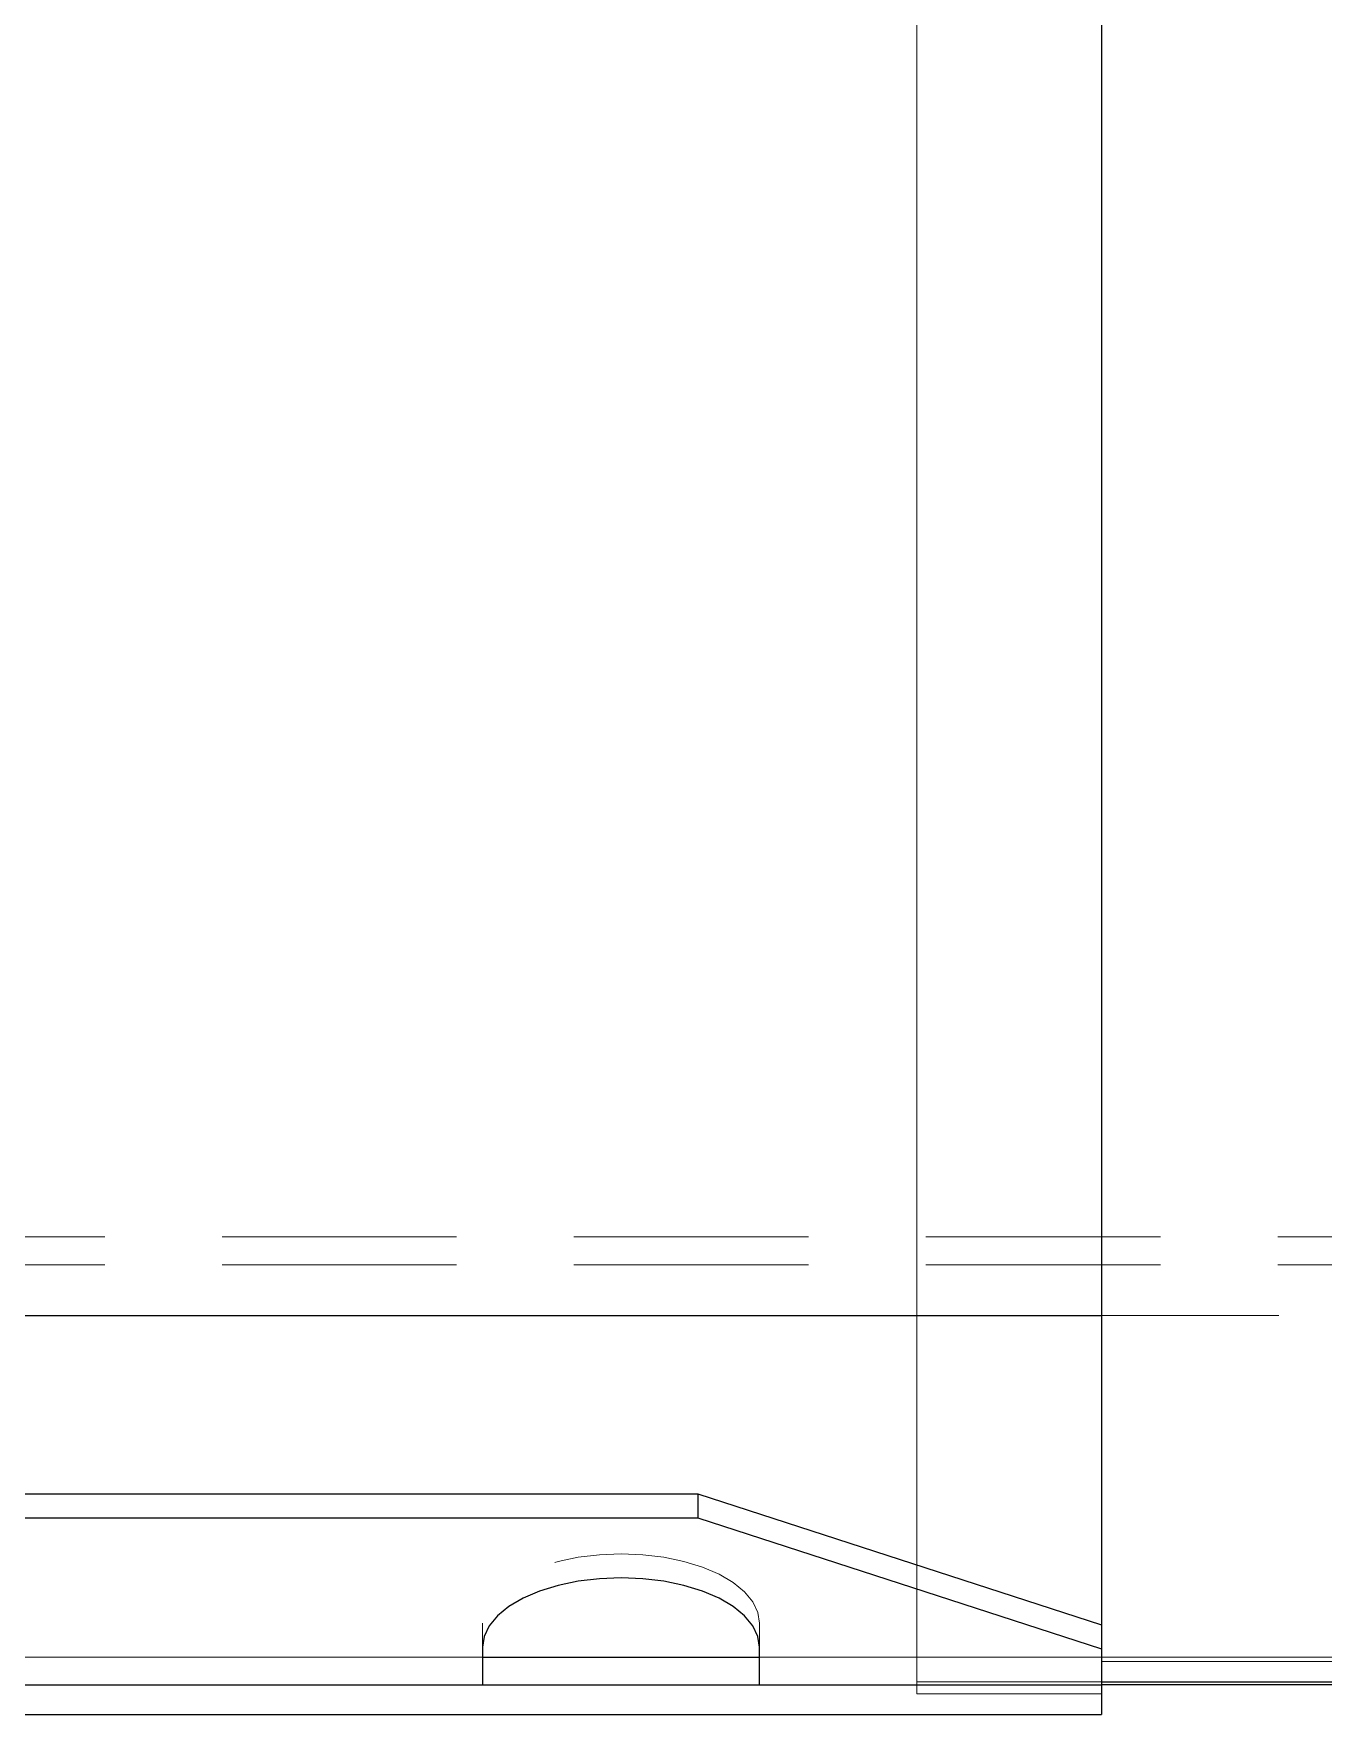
# Model space of a CAD drawing. Header units: millimetres. Extents: x 126 to 938, y 244 to 707.
# Drawn here: x 836.18 to 843.16, y 544.3 to 553.4 of the extents above; entities that cross this region are included whole.
import ezdxf

# ---------------------------------------------------------------- set-up
doc = ezdxf.new("R2010")
doc.units = ezdxf.units.MM
doc.linetypes.add('HIDDEN', pattern=[1.905, 1.27, -0.635])

msp = doc.modelspace()

# ---------------------------------------------------------------- linework, layer by layer
at = {"color": 7, "linetype": 'HIDDEN', "lineweight": 18}
for p, q in [((840.9622, 579.1937), (840.9622, 544.4147)), ((841.9622, 579.1937), (841.9622, 544.4147)), ((840.9622, 544.4797), (840.9622, 579.1287)), ((841.9622, 544.4797), (841.9622, 579.1287)), ((841.9622, 544.5897), (841.9622, 579.0187)), ((821.9622, 546.8892), (853.5222, 546.8892)), ((821.9622, 546.8892), (854.0372, 546.8892)), ((821.9622, 546.7392), (853.5222, 546.7392)), ((821.9622, 546.7392), (854.0372, 546.7392)), ((821.9622, 546.4642), (841.9622, 546.4642)), ((828.3183, 546.4642), (853.5222, 546.4642)), ((828.3183, 546.4642), (854.0372, 546.4642)), ((841.9622, 546.4642), (841.9622, 544.4642)), ((838.6122, 544.798), (838.6122, 544.668)), ((838.6122, 544.798), (838.6122, 544.6142)), ((840.1122, 544.798), (840.1122, 544.668)), ((840.1122, 544.6142), (840.1122, 544.798)), ((841.9622, 544.6142), (841.9622, 544.7885)), ((841.9622, 544.7885), (841.9622, 544.6142)), ((821.9622, 544.6142), (841.9622, 544.6142)), ((821.9622, 544.6142), (854.0372, 544.6142)), ((825.5122, 544.6142), (838.6122, 544.6142)), ((828.3183, 544.6142), (854.0372, 544.6142)), ((838.6122, 544.6142), (838.6122, 544.4642)), ((840.1122, 544.6142), (840.1122, 544.4642)), ((840.1122, 544.6142), (841.9622, 544.6142)), ((841.9622, 544.5897), (847.2077, 544.5897)), ((841.9622, 544.4797), (841.9622, 544.5897)), ((849.5227, 544.5897), (841.9622, 544.5897)), ((821.9622, 544.4642), (841.9622, 544.4642)), ((821.9622, 544.4642), (841.9622, 544.4642)), ((821.9622, 544.4642), (854.0372, 544.4642)), ((840.9622, 544.4797), (841.9622, 544.4797)), ((840.9622, 544.4797), (853.5222, 544.4797)), ((840.9622, 544.4147), (840.9622, 544.4797)), ((840.9622, 544.4147), (841.9622, 544.4147)), ((840.9622, 544.4147), (841.9622, 544.4147)), ((841.9622, 544.4797), (849.5227, 544.4797)), ((849.5227, 544.4797), (841.9622, 544.4797)), ((841.9622, 544.4147), (841.9622, 544.4642)), ((841.9622, 544.3042), (841.9622, 544.4642)), ((821.9622, 544.3042), (841.9622, 544.3042))]:
    msp.add_line(p, q, dxfattribs=at)
at = {"color": 7, "linetype": 'Continuous', "lineweight": 25}
for p, q in [((841.9622, 577.1442), (841.9622, 546.4642)), ((821.9622, 546.4642), (841.9622, 546.4642)), ((841.9622, 546.4642), (841.9622, 544.7885)), ((824.1472, 545.498), (839.7772, 545.498)), ((839.7772, 545.498), (839.7772, 545.3681)), ((839.7772, 545.498), (841.9622, 544.7885)), ((824.1472, 545.3681), (839.7772, 545.3681)), ((839.7772, 545.3681), (841.9622, 544.6586)), ((841.9622, 544.7885), (841.9622, 544.6586)), ((838.6122, 544.668), (838.6122, 544.4642)), ((840.1122, 544.4642), (840.1122, 544.668)), ((838.6122, 544.6142), (840.1122, 544.6142)), ((841.9622, 544.6586), (841.9622, 544.4642)), ((825.5122, 544.4642), (838.6122, 544.4642)), ((838.6122, 544.4642), (840.1122, 544.4642)), ((840.1122, 544.4642), (841.9622, 544.4642)), ((841.9622, 544.4797), (849.5227, 544.4797)), ((841.9622, 544.4642), (841.9622, 544.3042)), ((854.0372, 544.4642), (841.9622, 544.4642)), ((821.9622, 544.3042), (841.9622, 544.3042))]:
    msp.add_line(p, q, dxfattribs=at)
at = {"color": 7, "linetype": 'HIDDEN', "lineweight": 18, "flags": 128}
msp.add_lwpolyline([(840.1122, 544.798), (840.1029, 544.8566), (840.0755, 544.9138), (840.0304, 544.9682), (839.9689, 545.0184), (839.8925, 545.0631), (839.803, 545.1013), (839.7027, 545.1321), (839.5939, 545.1546), (839.4795, 545.1683), (839.3622, 545.173), (839.2448, 545.1683), (839.1304, 545.1546), (839.0217, 545.1321), (838.9213, 545.1013), (838.8318, 545.0631), (838.7554, 545.0184), (838.6939, 544.9682), (838.6489, 544.9138), (838.6214, 544.8566), (838.6122, 544.798)], dxfattribs=at)
at = {"color": 7, "linetype": 'Continuous', "lineweight": 25, "flags": 128}
msp.add_lwpolyline([(840.1122, 544.668), (840.1029, 544.7267), (840.0755, 544.7839), (840.0304, 544.8383), (839.9689, 544.8885), (839.8925, 544.9332), (839.803, 544.9714), (839.7027, 545.0022), (839.5939, 545.0247), (839.4795, 545.0384), (839.3622, 545.0431), (839.2448, 545.0384), (839.1304, 545.0247), (839.0217, 545.0022), (838.9213, 544.9714), (838.8318, 544.9332), (838.7554, 544.8885), (838.6939, 544.8383), (838.6489, 544.7839), (838.6214, 544.7267), (838.6122, 544.668)], dxfattribs=at)

doc.saveas('drawing.dxf')
